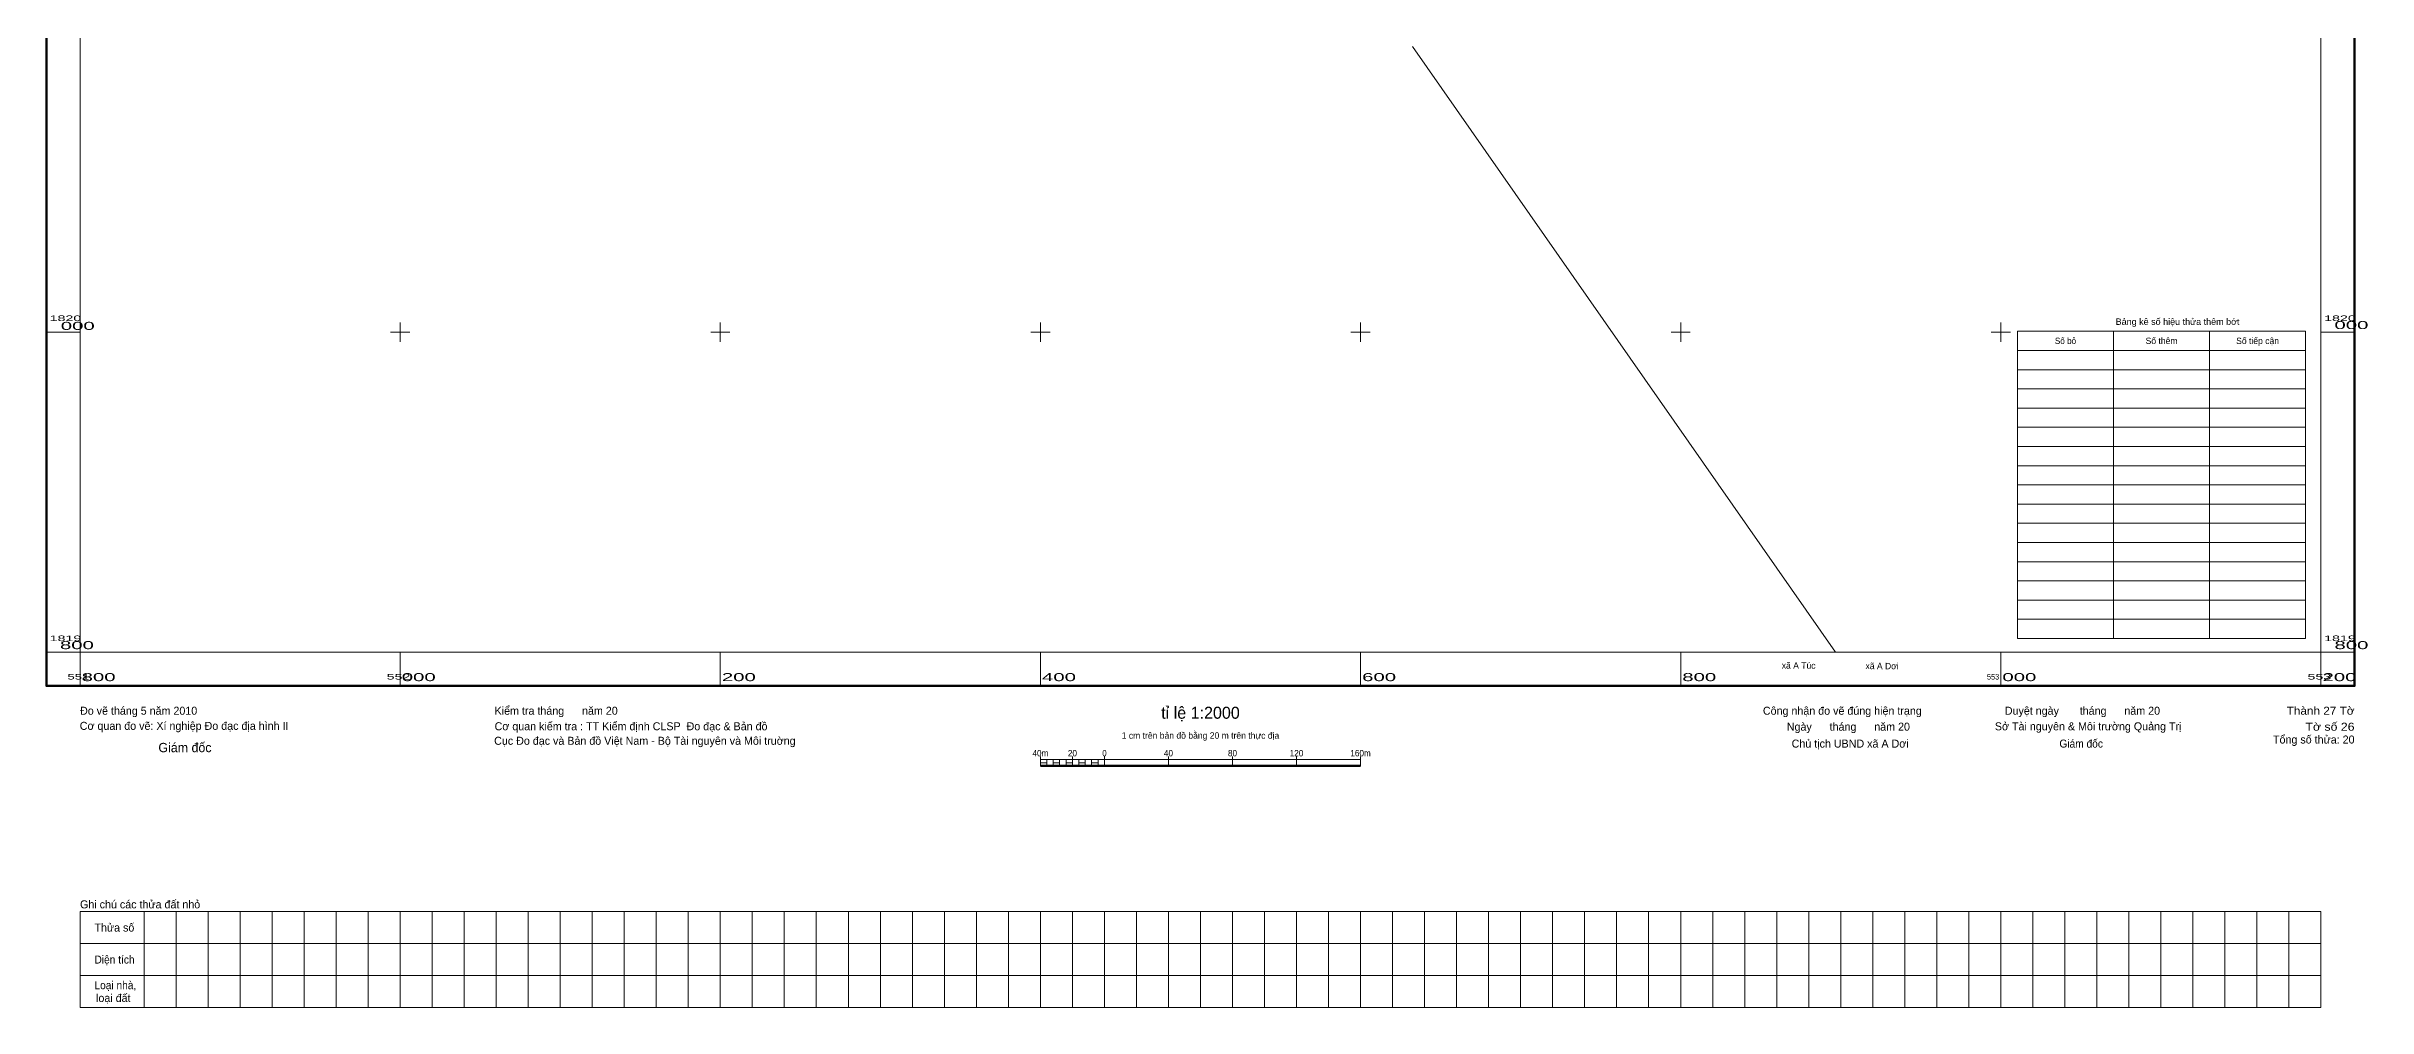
# Model space of a CAD drawing. Header units: metres. Extents: x 551779 to 553235, y 1819578 to 1821294.
# Drawn here: x 551779 to 553229, y 1819578 to 1820179 of the extents above; entities that cross this region are included whole.
import ezdxf
from ezdxf.enums import TextEntityAlignment as Align

# ---------------------------------------------------------------- set-up
doc = ezdxf.new("R2010")
doc.units = ezdxf.units.M
doc.header["$LTSCALE"] = 0.2
for name, color, linetype, lineweight in [('46', 7, 'Continuous', 13), ('60', 7, 'Continuous', 13), ('61', 7, 'Continuous', 158), ('63', 7, 'Continuous', 13)]:
    doc.layers.add(name, color=color, linetype=linetype, lineweight=lineweight)
doc.layers.add('56', color=7, linetype='Continuous')

msp = doc.modelspace()

# ---------------------------------------------------------------- linework, layer by layer
at = {"layer": '46'}
msp.add_line((552632.55, 1820178.61), (552896.66, 1819800), dxfattribs=at)
at = {"layer": '60'}
for p, q in [((552000, 1819994), (552000, 1820006)), ((552200, 1819994), (552200, 1820006)), ((552400, 1819994), (552400, 1820006)), ((552600, 1819994), (552600, 1820006)), ((552800, 1819994), (552800, 1820006)), ((553000, 1819994), (553000, 1820006)), ((551800, 1820000), (551779, 1820000)), ((551994, 1820000), (552006, 1820000)), ((552194, 1820000), (552206, 1820000)), ((552394, 1820000), (552406, 1820000)), ((552594, 1820000), (552606, 1820000)), ((552794, 1820000), (552806, 1820000)), ((552994, 1820000), (553006, 1820000)), ((553010.44, 1819988.62), (553190.44, 1819988.62)), ((553070.44, 1820000.62), (553070.44, 1819808.62)), ((553130.44, 1820000.62), (553130.44, 1819808.62)), ((553200, 1820000), (553221, 1820000)), ((553010.44, 1819976.62), (553190.44, 1819976.62)), ((553010.44, 1819964.62), (553190.44, 1819964.62)), ((553010.44, 1819952.62), (553190.44, 1819952.62)), ((553010.44, 1819940.62), (553190.44, 1819940.62)), ((553010.44, 1819928.62), (553190.44, 1819928.62)), ((553010.44, 1819916.62), (553190.44, 1819916.62)), ((553010.44, 1819904.62), (553190.44, 1819904.62)), ((553010.44, 1819892.62), (553190.44, 1819892.62)), ((553010.44, 1819880.62), (553190.44, 1819880.62)), ((553010.44, 1819868.62), (553190.44, 1819868.62)), ((553010.44, 1819856.62), (553190.44, 1819856.62)), ((553010.44, 1819844.62), (553190.44, 1819844.62)), ((553010.44, 1819832.62), (553190.44, 1819832.62)), ((553010.44, 1819820.62), (553190.44, 1819820.62)), ((551800, 1819800), (551779, 1819800)), ((551800, 1819800), (551800, 1819779)), ((552000, 1819800), (552000, 1819779)), ((552200, 1819800), (552200, 1819779)), ((552400, 1819800), (552400, 1819779)), ((552600, 1819800), (552600, 1819779)), ((552800, 1819800), (552800, 1819779)), ((553000, 1819800), (553000, 1819779)), ((553200, 1819800), (553200, 1819779)), ((553200, 1819800), (553221, 1819800))]:
    msp.add_line(p, q, dxfattribs=at)
for points in [[(551800, 1821200), (553200, 1821200), (553200, 1819800), (551800, 1819800)], [(553010.44, 1820000.62), (553190.44, 1820000.62), (553190.44, 1819808.62), (553010.44, 1819808.62)]]:
    msp.add_lwpolyline(points, close=True, dxfattribs=at)
at = {"layer": '61'}
msp.add_lwpolyline([(551779, 1821221), (553221, 1821221), (553221, 1819779), (551779, 1819779)], close=True, dxfattribs=at)
at = {"layer": '63'}
for p, q in [((552400, 1819729), (552400, 1819735)), ((552400, 1819733), (552600, 1819733)), ((552404, 1819729), (552404, 1819733)), ((552408, 1819729), (552408, 1819733)), ((552412, 1819729), (552412, 1819733)), ((552416, 1819729), (552416, 1819733)), ((552420, 1819729), (552420, 1819735)), ((552420, 1819729), (552420, 1819733)), ((552424, 1819729), (552424, 1819733)), ((552428, 1819729), (552428, 1819733)), ((552432, 1819729), (552432, 1819733)), ((552436, 1819729), (552436, 1819733)), ((552440, 1819729), (552440, 1819735)), ((552480, 1819729), (552480, 1819735)), ((552520, 1819729), (552520, 1819735)), ((552560, 1819729), (552560, 1819735)), ((552600, 1819729), (552600, 1819735)), ((551840, 1819638), (551840, 1819578)), ((551860, 1819638), (551860, 1819578)), ((551880, 1819638), (551880, 1819578)), ((551900, 1819638), (551900, 1819578)), ((551920, 1819638), (551920, 1819578)), ((551940, 1819638), (551940, 1819578)), ((551960, 1819638), (551960, 1819578)), ((551980, 1819638), (551980, 1819578)), ((552000, 1819638), (552000, 1819578)), ((552020, 1819638), (552020, 1819578)), ((552040, 1819638), (552040, 1819578)), ((552060, 1819638), (552060, 1819578)), ((552080, 1819638), (552080, 1819578)), ((552100, 1819638), (552100, 1819578)), ((552120, 1819638), (552120, 1819578)), ((552140, 1819638), (552140, 1819578)), ((552160, 1819638), (552160, 1819578)), ((552180, 1819638), (552180, 1819578)), ((552200, 1819638), (552200, 1819578)), ((552220, 1819638), (552220, 1819578)), ((552240, 1819638), (552240, 1819578)), ((552260, 1819638), (552260, 1819578)), ((552280, 1819638), (552280, 1819578)), ((552300, 1819638), (552300, 1819578)), ((552320, 1819638), (552320, 1819578)), ((552340, 1819638), (552340, 1819578)), ((552360, 1819638), (552360, 1819578)), ((552380, 1819638), (552380, 1819578)), ((552400, 1819638), (552400, 1819578)), ((552420, 1819638), (552420, 1819578)), ((552440, 1819638), (552440, 1819578)), ((552460, 1819638), (552460, 1819578)), ((552480, 1819638), (552480, 1819578)), ((552500, 1819638), (552500, 1819578)), ((552520, 1819638), (552520, 1819578)), ((552540, 1819638), (552540, 1819578)), ((552560, 1819638), (552560, 1819578)), ((552580, 1819638), (552580, 1819578)), ((552600, 1819638), (552600, 1819578)), ((552620, 1819638), (552620, 1819578)), ((552640, 1819638), (552640, 1819578)), ((552660, 1819638), (552660, 1819578)), ((552680, 1819638), (552680, 1819578)), ((552700, 1819638), (552700, 1819578)), ((552720, 1819638), (552720, 1819578)), ((552740, 1819638), (552740, 1819578)), ((552760, 1819638), (552760, 1819578)), ((552780, 1819638), (552780, 1819578)), ((552800, 1819638), (552800, 1819578)), ((552820, 1819638), (552820, 1819578)), ((552840, 1819638), (552840, 1819578)), ((552860, 1819638), (552860, 1819578)), ((552880, 1819638), (552880, 1819578)), ((552900, 1819638), (552900, 1819578)), ((552920, 1819638), (552920, 1819578)), ((552940, 1819638), (552940, 1819578)), ((552960, 1819638), (552960, 1819578)), ((552980, 1819638), (552980, 1819578)), ((553000, 1819638), (553000, 1819578)), ((553020, 1819638), (553020, 1819578)), ((553040, 1819638), (553040, 1819578)), ((553060, 1819638), (553060, 1819578)), ((553080, 1819638), (553080, 1819578)), ((553100, 1819638), (553100, 1819578)), ((553120, 1819638), (553120, 1819578)), ((553140, 1819638), (553140, 1819578)), ((553160, 1819638), (553160, 1819578)), ((553180, 1819638), (553180, 1819578)), ((551800, 1819618), (553200, 1819618)), ((551800, 1819598), (553200, 1819598))]:
    msp.add_line(p, q, dxfattribs=at)
at = {"layer": '63', "lineweight": 53}
msp.add_line((552400, 1819729), (552600, 1819729), dxfattribs=at)
at = {"layer": '63'}
for points in [[(552400, 1819729), (552400, 1819731), (552404, 1819731), (552404, 1819729)], [(552408, 1819729), (552408, 1819731), (552412, 1819731), (552412, 1819729)], [(552416, 1819729), (552416, 1819731), (552420, 1819731), (552420, 1819729)], [(552424, 1819729), (552424, 1819731), (552428, 1819731), (552428, 1819729)], [(552432, 1819729), (552432, 1819731), (552436, 1819731), (552436, 1819729)], [(551800, 1819638), (553200, 1819638), (553200, 1819578), (551800, 1819578)]]:
    msp.add_lwpolyline(points, close=True, dxfattribs=at)

# ---------------------------------------------------------------- texts
at = {"layer": '46'}
msp.add_text(' xã A Túc                     xã A Dơi', height=4, rotation=359.641, dxfattribs=at).set_placement((552898.9375, 1819789.614), align=Align.CENTER)
at = {"layer": '56', "width": 1.9}
for s, height, p in [('1820', 3.5, (551781, 1820007)), ('000', 5, (551787.98, 1820001.47)), ('1820', 3.5, (553202, 1820007)), ('1819', 3.5, (551781, 1819807)), ('1819', 3.5, (553202, 1819807)), ('800', 5, (551801, 1819782)), ('000', 5, (552001, 1819782)), ('200', 5, (552201, 1819782)), ('400', 5, (552401, 1819782)), ('600', 5, (552601, 1819782)), ('800', 5, (552801, 1819782)), ('000', 5, (553001, 1819782)), ('200', 5, (553201, 1819782))]:
    msp.add_text(s, height=height, dxfattribs=at).set_placement(p)
at = {"layer": '56'}
for s, height, width, p in [('000', 5, 1.9, (553229.64, 1820002)), ('800', 5, 1.9, (551808.64, 1819802)), ('800', 5, 1.9, (553229.64, 1819802)), ('551', 3.5, 1.75, (551805.81, 1819783)), ('552', 3.5, 1.9, (552006.39, 1819783)), ('553', 3.5, 0.95, (552999, 1819783)), ('553', 3.5, 1.9, (553206.45, 1819783))]:
    msp.add_text(s, height=height, dxfattribs=dict(at, width=width)).set_placement(p, align=Align.RIGHT)
at = {"layer": '60'}
for s, width, p in [('Bảng kê số hiệu thửa thêm bớt', 1.05, (553110.435, 1820004.62)), ('Số bỏ', 0.95, (553040.43, 1819992.62))]:
    msp.add_text(s, height=4, dxfattribs=dict(at, width=width)).set_placement(p, align=Align.CENTER)
for s, p in [('Số thêm', (553100.435, 1819992.62)), ('Số tiếp cận', (553160.435, 1819992.62))]:
    msp.add_text(s, height=4, dxfattribs=at).set_placement(p, align=Align.CENTER)
at = {"layer": '63'}
for s, height, p in [('Đo vẽ tháng 5 năm 2010', 5, (551800, 1819761)), ('Cơ quan đo vẽ: Xí nghiệp Đo đạc địa hình II', 5, (551799.83, 1819751.55)), ('Cơ quan kiểm tra : TT Kiểm định CLSP  Đo đạc & Bản đồ', 5, (552059, 1819751.29)), ('Kiểm tra tháng      năm 20', 5, (552059, 1819761)), ('Sở Tài nguyên & Môi trường Quảng Trị', 5, (552996.29, 1819751.26)), (' Giám đốc', 5.8, (551846.81, 1819737.59)), ('Cục Đo đạc và Bản đồ Việt Nam - Bộ Tài nguyên và Môi truờng', 5, (552058.72, 1819742.22)), ('Ngày      tháng      năm 20', 5, (552866.31, 1819751.03)), ('Chủ tịch UBND xã A Dơi', 5, (552869.32, 1819740.46)), ('Ghi chú các thửa đất nhỏ', 5, (551800, 1819640)), ('Thửa số', 5, (551809, 1819625.5)), ('loại đất', 5, (551810, 1819581.5))]:
    msp.add_text(s, height=height, dxfattribs=at).set_placement(p)
for s, height, p in [('tỉ lệ 1:2000', 7.5, (552500.005, 1819758.5)), ('Công nhận đo vẽ đúng hiện trạng', 5, (552901, 1819761)), ('Duyệt ngày       tháng      năm 20', 5, (553051, 1819761)), ('1 cm trên bản đồ bằng 20 m trên thực địa', 4, (552499.995, 1819746))]:
    msp.add_text(s, height=height, dxfattribs=at).set_placement(p, align=Align.CENTER)
for s, width, p in [('Thành 27 Tờ', 1.1, (553221, 1819761)), ('Tờ số 26', 1.15, (553221, 1819751))]:
    msp.add_text(s, height=5, dxfattribs=dict(at, width=width)).set_placement(p, align=Align.RIGHT)
at = {"layer": '63', "width": 0.95}
for s, p in [('Giám đốc ', (553036.62, 1819740.46)), ('Diện tích', (551809, 1819605.5)), ('Loại nhà,', (551809, 1819589.5))]:
    msp.add_text(s, height=5, dxfattribs=at).set_placement(p)
at = {"layer": '63'}
msp.add_text('Tổng số thửa: 20', height=5, dxfattribs=at).set_placement((553221, 1819743), align=Align.RIGHT)
for s, width, p in [('40m', 0.95, (552400, 1819735)), ('20', 0.95, (552420, 1819735)), ('0', 0.9, (552440, 1819735)), ('40', 0.95, (552480, 1819735)), ('80', 0.95, (552520, 1819735)), ('120', 0.95, (552559.995, 1819735)), ('160m', 0.95, (552600.005, 1819735))]:
    msp.add_text(s, height=4, dxfattribs=dict(at, width=width)).set_placement(p, align=Align.CENTER)

doc.saveas('drawing.dxf')
